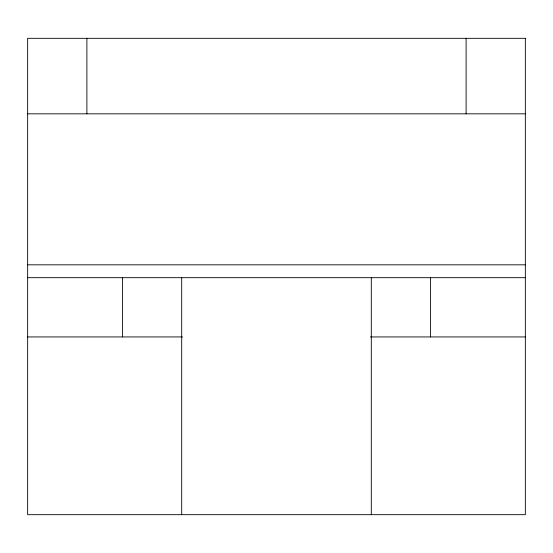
<?xml version="1.0" encoding="UTF-8"?>
<svg xmlns="http://www.w3.org/2000/svg" width="553" height="553" viewBox="0 0 553 553"><rect width="100%" height="100%" fill="white"/><g stroke="black" fill="none" stroke-linecap="round" stroke-linejoin="round"><path stroke-width="0.83" d="M27.65 113.828L525.35 113.828M27.65 264.825L525.35 264.825M27.65 277.682L525.35 277.682M27.65 336.936L182.435 336.936M370.392 336.936L525.35 336.936M466.103 38.316L466.103 113.828M430.552 277.682L430.552 336.936M371.298 277.682L371.298 514.684M181.702 277.682L181.702 514.684M122.448 277.682L122.448 336.936M86.897 38.316L86.897 113.828M525.35 38.316L27.65 38.316L27.65 514.684L525.35 514.684L525.35 38.316"/></g></svg>
